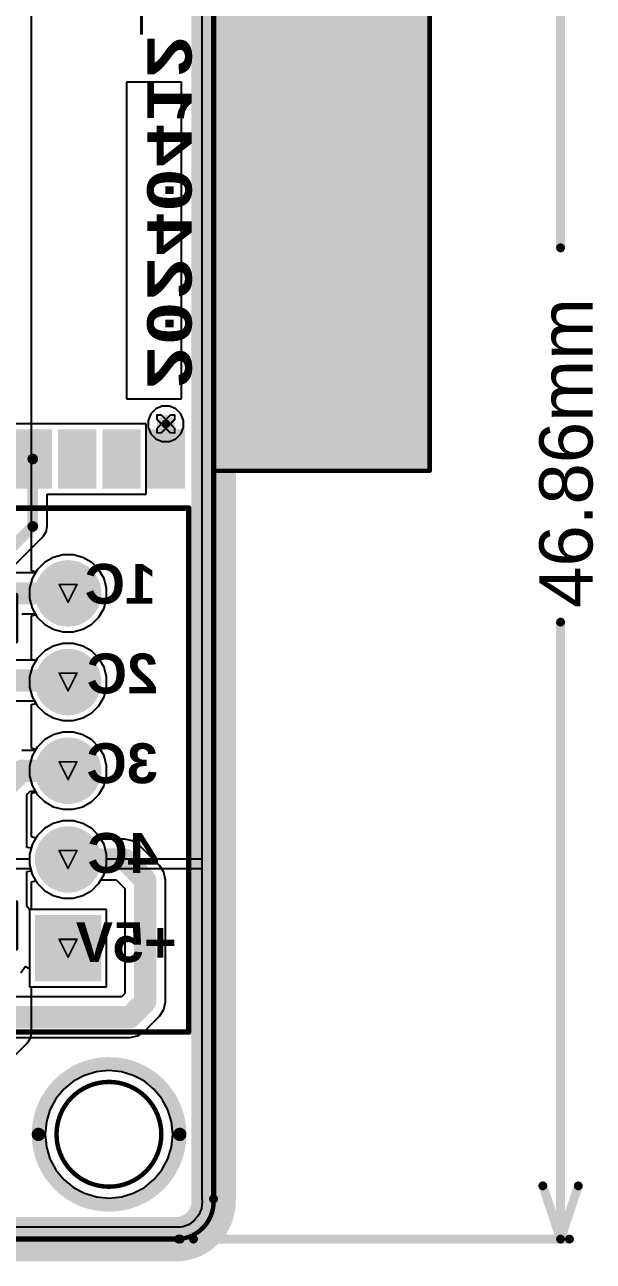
# Model space of a CAD drawing. Header units: inches. Extents: x -13 to 366, y -4 to 120.
# Drawn here: x 26.95 to 43.23, y -3.64 to 31.77 of the extents above; entities that cross this region are included whole.
import ezdxf

# ---------------------------------------------------------------- set-up
doc = ezdxf.new("R2010")
doc.units = ezdxf.units.IN
for name, color, linetype in [('Board_outline', 56, 'Continuous'), ('Bottom Layer', 5, 'Continuous'), ('Bottom Overlay', 54, 'Continuous'), ('Bottom Solder', 6, 'Continuous'), ('Dimensions', 6, 'Continuous'), ('Drill Drawing', 1, 'Continuous'), ('GND', 16, 'Continuous'), ('Keep-Out Layer', 6, 'Continuous'), ('Multi-Layer', 9, 'Continuous'), ('Pad Holes', 156, 'Continuous'), ('POWER', 76, 'Continuous'), ('Top Layer', 1, 'Continuous'), ('Top Overlay', 2, 'Continuous'), ('Top Paste', 8, 'Continuous'), ('Top Solder', 216, 'Continuous'), ('Via Holes', 16, 'Continuous')]:
    doc.layers.add(name, color=color, linetype=linetype)
doc.styles.add('Arial', font='', dxfattribs={"height": 0.2})
doc.styles.add('Arial_Bold', font='', dxfattribs={"height": 0.2})
doc.styles.add('Courier New_Bold', font='', dxfattribs={"height": 0.2})
doc.styles.get('Arial').set_extended_font_data('Arial')
doc.styles.get('Arial_Bold').set_extended_font_data('Arial', bold=True)
doc.styles.get('Courier New_Bold').set_extended_font_data('Courier New', bold=True)

# ---------------------------------------------------------------- blocks, each defined once
blk = doc.blocks.new('41_SMD_M______12')
at = {"layer": 'Keep-Out Layer'}
blk.add_hatch(color=6, dxfattribs=at).paths.add_polyline_path([(-9.042, 10.286), (9.042, 10.286), (9.042, 16.382), (-9.042, 16.382)])
at = {"layer": 'Top Layer'}
for points in [[(8, 9.33), (9.5, 9.33), (9.5, 8.43), (8, 8.43)], [(8, 8.06), (9.5, 8.06), (9.5, 7.16), (8, 7.16)], [(8, 6.79), (9.5, 6.79), (9.5, 5.89), (8, 5.89)], [(8, 5.52), (9.5, 5.52), (9.5, 4.62), (8, 4.62)]]:
    blk.add_hatch(color=1, dxfattribs=at).paths.add_polyline_path(points)
at = {"layer": 'Top Overlay'}
for points in [[(-5.283, 15.368), (-2.743, 15.368), (-2.743, 15.901), (-5.283, 15.901)], [(-2.743, 13.361), (-2.743, 15.901), (-3.277, 15.901), (-3.277, 13.361)], [(-0.737, 13.361), (-0.737, 15.901), (-1.27, 15.901), (-1.27, 13.361)], [(-1.27, 15.368), (1.27, 15.368), (1.27, 15.901), (-1.27, 15.901)], [(0.737, 15.901), (0.737, 13.361), (1.27, 13.361), (1.27, 15.901)], [(3.277, 13.361), (3.277, 15.901), (2.743, 15.901), (2.743, 13.361)], [(2.743, 15.368), (5.283, 15.368), (5.283, 15.901), (2.743, 15.901)], [(5.283, 13.361), (5.283, 15.901), (4.75, 15.901), (4.75, 13.361)], [(7.29, 13.361), (7.29, 15.901), (6.756, 15.901), (6.756, 13.361)], [(-3.277, 13.361), (-0.737, 13.361), (-0.737, 13.894), (-3.277, 13.894)], [(0.737, 13.361), (3.277, 13.361), (3.277, 13.894), (0.737, 13.894)], [(4.75, 13.361), (7.29, 13.361), (7.29, 13.894), (4.75, 13.894)]]:
    blk.add_hatch(color=2, dxfattribs=at).paths.add_polyline_path(points)
at = {"layer": 'Top Paste'}
for points in [[(8, 9.33), (9.5, 9.33), (9.5, 8.43), (8, 8.43)], [(8, 8.06), (9.5, 8.06), (9.5, 7.16), (8, 7.16)], [(8, 6.79), (9.5, 6.79), (9.5, 5.89), (8, 5.89)], [(8, 5.52), (9.5, 5.52), (9.5, 4.62), (8, 4.62)]]:
    blk.add_hatch(color=8, dxfattribs=at).paths.add_polyline_path(points)
at = {"layer": 'Top Solder'}
for points in [[(7.898, 9.432), (9.602, 9.432), (9.602, 8.328), (7.898, 8.328)], [(7.898, 8.162), (9.602, 8.162), (9.602, 7.058), (7.898, 7.058)], [(7.898, 6.892), (9.602, 6.892), (9.602, 5.788), (7.898, 5.788)], [(7.898, 5.622), (9.602, 5.622), (9.602, 4.518), (7.898, 4.518)]]:
    blk.add_hatch(color=216, dxfattribs=at).paths.add_polyline_path(points)
at = {"layer": 'Top Overlay', "const_width": 0.127}
for points in [[(-9.096, 16.434), (9.091, 16.434)], [(9.091, 10.244), (9.091, 16.434)], [(-9.096, 10.244), (9.086, 10.244)]]:
    blk.add_lwpolyline(points, dxfattribs=at)
at = {"layer": 'Top Overlay', "const_width": 0.0635}
for points in [[(9.059, 16.434, 1), (9.123, 16.434, 1)], [(9.059, 16.434, 1), (9.123, 16.434, 1)], [(9.054, 10.244, 1), (9.118, 10.244, 1)], [(9.059, 10.244, 1), (9.123, 10.244, 1)]]:
    blk.add_lwpolyline(points, format="xyb", close=True, dxfattribs=at)
blk = doc.blocks.new('XH2_54_LI_5P_30')
at = {"layer": 'Bottom Layer'}
blk.add_hatch(color=5, dxfattribs=at).paths.add_polyline_path([(-5.93, -0.85), (-5.93, 0.85), (-4.23, 0.85), (-4.23, -0.85)])
h = blk.add_hatch(color=5, dxfattribs=at)
edge = h.paths.add_edge_path()
edge.add_arc((-2.54, 0), 0.85, 0, 360)
h = blk.add_hatch(color=5, dxfattribs=at)
edge = h.paths.add_edge_path()
edge.add_arc((0, 0), 0.85, 0, 360)
h = blk.add_hatch(color=5, dxfattribs=at)
edge = h.paths.add_edge_path()
edge.add_arc((2.54, 0), 0.85, 0, 360)
h = blk.add_hatch(color=5, dxfattribs=at)
edge = h.paths.add_edge_path()
edge.add_arc((5.08, 0), 0.85, 0, 360)
at = {"layer": 'Bottom Solder'}
blk.add_hatch(color=6, dxfattribs=at).paths.add_polyline_path([(-6.032, -0.952), (-6.032, 0.952), (-4.128, 0.952), (-4.128, -0.952)])
h = blk.add_hatch(color=6, dxfattribs=at)
edge = h.paths.add_edge_path()
edge.add_arc((-2.54, 0), 0.952, 0, 360)
h = blk.add_hatch(color=6, dxfattribs=at)
edge = h.paths.add_edge_path()
edge.add_arc((0, 0), 0.952, 0, 360)
h = blk.add_hatch(color=6, dxfattribs=at)
edge = h.paths.add_edge_path()
edge.add_arc((2.54, 0), 0.952, 0, 360)
h = blk.add_hatch(color=6, dxfattribs=at)
edge = h.paths.add_edge_path()
edge.add_arc((5.08, 0), 0.952, 0, 360)
at = {"layer": 'GND'}
blk.add_hatch(color=16, dxfattribs=at).paths.add_polyline_path([(-5.93, -0.85), (-5.93, 0.85), (-4.23, 0.85), (-4.23, -0.85)])
h = blk.add_hatch(color=16, dxfattribs=at)
edge = h.paths.add_edge_path()
edge.add_arc((-2.54, 0), 0.85, 0, 360)
h = blk.add_hatch(color=16, dxfattribs=at)
edge = h.paths.add_edge_path()
edge.add_arc((0, 0), 0.85, 0, 360)
h = blk.add_hatch(color=16, dxfattribs=at)
edge = h.paths.add_edge_path()
edge.add_arc((2.54, 0), 0.85, 0, 360)
h = blk.add_hatch(color=16, dxfattribs=at)
edge = h.paths.add_edge_path()
edge.add_arc((5.08, 0), 0.85, 0, 360)
at = {"layer": 'Multi-Layer'}
blk.add_hatch(color=9, dxfattribs=at).paths.add_polyline_path([(-5.93, -0.85), (-5.93, 0.85), (-4.23, 0.85), (-4.23, -0.85)])
h = blk.add_hatch(color=9, dxfattribs=at)
edge = h.paths.add_edge_path()
edge.add_arc((-2.54, 0), 0.85, 0, 360)
h = blk.add_hatch(color=9, dxfattribs=at)
edge = h.paths.add_edge_path()
edge.add_arc((0, 0), 0.85, 0, 360)
h = blk.add_hatch(color=9, dxfattribs=at)
edge = h.paths.add_edge_path()
edge.add_arc((2.54, 0), 0.85, 0, 360)
h = blk.add_hatch(color=9, dxfattribs=at)
edge = h.paths.add_edge_path()
edge.add_arc((5.08, 0), 0.85, 0, 360)
at = {"layer": 'Pad Holes'}
h = blk.add_hatch(color=7, dxfattribs=at)
edge = h.paths.add_edge_path()
edge.add_arc((-5.08, 0), 0.45, 0, 360)
h = blk.add_hatch(color=7, dxfattribs=at)
edge = h.paths.add_edge_path()
edge.add_arc((-2.54, 0), 0.45, 0, 360)
h = blk.add_hatch(color=7, dxfattribs=at)
edge = h.paths.add_edge_path()
edge.add_arc((0, 0), 0.45, 0, 360)
h = blk.add_hatch(color=7, dxfattribs=at)
edge = h.paths.add_edge_path()
edge.add_arc((2.54, 0), 0.45, 0, 360)
h = blk.add_hatch(color=7, dxfattribs=at)
edge = h.paths.add_edge_path()
edge.add_arc((5.08, 0), 0.45, 0, 360)
at = {"layer": 'POWER'}
blk.add_hatch(color=76, dxfattribs=at).paths.add_polyline_path([(-5.93, -0.85), (-5.93, 0.85), (-4.23, 0.85), (-4.23, -0.85)])
h = blk.add_hatch(color=76, dxfattribs=at)
edge = h.paths.add_edge_path()
edge.add_arc((-2.54, 0), 0.85, 0, 360)
h = blk.add_hatch(color=76, dxfattribs=at)
edge = h.paths.add_edge_path()
edge.add_arc((0, 0), 0.85, 0, 360)
h = blk.add_hatch(color=76, dxfattribs=at)
edge = h.paths.add_edge_path()
edge.add_arc((2.54, 0), 0.85, 0, 360)
h = blk.add_hatch(color=76, dxfattribs=at)
edge = h.paths.add_edge_path()
edge.add_arc((5.08, 0), 0.85, 0, 360)
at = {"layer": 'Top Layer'}
blk.add_hatch(color=1, dxfattribs=at).paths.add_polyline_path([(-5.93, -0.85), (-5.93, 0.85), (-4.23, 0.85), (-4.23, -0.85)])
h = blk.add_hatch(color=1, dxfattribs=at)
edge = h.paths.add_edge_path()
edge.add_arc((-2.54, 0), 0.85, 0, 360)
h = blk.add_hatch(color=1, dxfattribs=at)
edge = h.paths.add_edge_path()
edge.add_arc((0, 0), 0.85, 0, 360)
h = blk.add_hatch(color=1, dxfattribs=at)
edge = h.paths.add_edge_path()
edge.add_arc((2.54, 0), 0.85, 0, 360)
h = blk.add_hatch(color=1, dxfattribs=at)
edge = h.paths.add_edge_path()
edge.add_arc((5.08, 0), 0.85, 0, 360)
at = {"layer": 'Top Solder'}
blk.add_hatch(color=216, dxfattribs=at).paths.add_polyline_path([(-6.032, -0.952), (-6.032, 0.952), (-4.128, 0.952), (-4.128, -0.952)])
h = blk.add_hatch(color=216, dxfattribs=at)
edge = h.paths.add_edge_path()
edge.add_arc((-2.54, 0), 0.952, 0, 360)
h = blk.add_hatch(color=216, dxfattribs=at)
edge = h.paths.add_edge_path()
edge.add_arc((0, 0), 0.952, 0, 360)
h = blk.add_hatch(color=216, dxfattribs=at)
edge = h.paths.add_edge_path()
edge.add_arc((2.54, 0), 0.952, 0, 360)
h = blk.add_hatch(color=216, dxfattribs=at)
edge = h.paths.add_edge_path()
edge.add_arc((5.08, 0), 0.952, 0, 360)
at = {"layer": 'Top Overlay', "const_width": 0.156}
for points in [[(-7.48, 2.464), (-7.48, -3.454)], [(-7.48, 2.464), (-5.08, 2.464)], [(-5.08, 2.464), (-5.08, 1.5)], [(-3.78, 2.464), (3.72, 2.464)], [(-3.78, 2.438), (-3.78, 1.5)], [(3.72, 2.464), (3.72, 1.5)], [(5.02, 2.489), (5.02, 1.5)], [(5.02, 2.489), (7.52, 2.489)], [(7.52, 2.489), (7.52, -3.454)], [(-5.08, 1.5), (-3.78, 1.5)], [(3.72, 1.5), (5.02, 1.5)], [(-7.48, -3.454), (7.52, -3.454)]]:
    blk.add_lwpolyline(points, dxfattribs=at)
at = {"layer": 'Top Overlay', "const_width": 0.0782}
for points in [[(-7.519, 2.464, 1), (-7.441, 2.464, 1)], [(-7.519, 2.464, 1), (-7.441, 2.464, 1)], [(-5.119, 2.464, 1), (-5.041, 2.464, 1)], [(-5.119, 2.464, 1), (-5.041, 2.464, 1)], [(-3.819, 2.464, 1), (-3.741, 2.464, 1)], [(-3.819, 2.438, 1), (-3.741, 2.438, 1)], [(3.681, 2.464, 1), (3.759, 2.464, 1)], [(3.681, 2.464, 1), (3.759, 2.464, 1)], [(4.981, 2.489, 1), (5.059, 2.489, 1)], [(4.981, 2.489, 1), (5.059, 2.489, 1)], [(7.481, 2.489, 1), (7.559, 2.489, 1)], [(7.481, 2.489, 1), (7.559, 2.489, 1)], [(-5.119, 1.5, 1), (-5.041, 1.5, 1)], [(-5.119, 1.5, 1), (-5.041, 1.5, 1)], [(-3.819, 1.5, 1), (-3.741, 1.5, 1)], [(-3.819, 1.5, 1), (-3.741, 1.5, 1)], [(3.681, 1.5, 1), (3.759, 1.5, 1)], [(3.681, 1.5, 1), (3.759, 1.5, 1)], [(4.981, 1.5, 1), (5.059, 1.5, 1)], [(4.981, 1.5, 1), (5.059, 1.5, 1)], [(-7.519, -3.454, 1), (-7.441, -3.454, 1)], [(-7.519, -3.454, 1), (-7.441, -3.454, 1)], [(7.481, -3.454, 1), (7.559, -3.454, 1)], [(7.481, -3.454, 1), (7.559, -3.454, 1)]]:
    blk.add_lwpolyline(points, format="xyb", close=True, dxfattribs=at)

msp = doc.modelspace()

# ---------------------------------------------------------------- hatches: boundary and pattern name
at = {"layer": 'Bottom Layer'}
h = msp.add_hatch(color=5, dxfattribs=at)
edge = h.paths.add_edge_path()
edge.add_arc((30.988, 20.341), 0.254, 0, 360)
at = {"layer": 'GND'}
h = msp.add_hatch(color=16, dxfattribs=at)
edge = h.paths.add_edge_path()
edge.add_arc((30.988, 20.341), 0.254, 0, 360)
at = {"layer": 'POWER'}
h = msp.add_hatch(color=76, dxfattribs=at)
edge = h.paths.add_edge_path()
edge.add_arc((30.988, 20.341), 0.254, 0, 360)
at = {"layer": 'Top Layer'}
h = msp.add_hatch(color=1, dxfattribs=at)
edge = h.paths.add_edge_path()
edge.add_arc((30.988, 20.341), 0.254, 0, 360)
at = {"layer": 'Via Holes'}
h = msp.add_hatch(color=7, dxfattribs=at)
edge = h.paths.add_edge_path()
edge.add_arc((30.988, 20.341), 0.127, 0, 360)

# ---------------------------------------------------------------- linework, layer by layer
at = {"layer": 'Board_outline', "const_width": 0.254}
for points in [[(32.356, -1.85), (32.356, 42.813)], [(-2.258, -3), (31.399, -3)]]:
    msp.add_lwpolyline(points, dxfattribs=at)
msp.add_lwpolyline([(32.353, -1.85, -0.414214), (31.355, -3)], format="xyb", dxfattribs=at)
at = {"layer": 'Board_outline', "const_width": 0.127}
for points in [[(32.289, -1.85, 1), (32.416, -1.85, 1)], [(32.292, -1.85, 1), (32.419, -1.85, 1)], [(31.291, -3, 1), (31.418, -3, 1)], [(31.336, -3, 1), (31.463, -3, 1)]]:
    msp.add_lwpolyline(points, format="xyb", close=True, dxfattribs=at)
at = {"layer": 'Bottom Layer'}
for p, q in [((32.019, 42.813), (32.019, -1.85)), ((27.14, 16.133), (27.14, 33.246)), ((31.434, 30.127), (29.865, 30.127)), ((29.865, 30.127), (29.865, 21.055)), ((31.434, 21.055), (31.434, 30.127)), ((29.865, 21.055), (31.434, 21.055)), ((27.511, 16.372), (27.306, 16.167)), ((27.763, 16.518), (27.511, 16.372)), ((28.044, 16.593), (27.763, 16.518)), ((28.335, 16.593), (28.044, 16.593)), ((28.615, 16.518), (28.335, 16.593)), ((28.867, 16.372), (28.615, 16.518)), ((29.073, 16.167), (28.867, 16.372)), ((27.267, 16.099), (27.14, 16.133)), ((27.306, 16.167), (27.267, 16.099)), ((29.218, 15.915), (29.073, 16.167)), ((29.293, 15.634), (29.218, 15.915)), ((29.293, 15.344), (29.293, 15.634)), ((29.218, 15.063), (29.293, 15.344)), ((27.14, 14.845), (27.267, 14.879)), ((27.267, 14.879), (27.306, 14.811)), ((29.073, 14.811), (29.218, 15.063)), ((27.14, 13.593), (27.14, 14.845)), ((27.306, 14.811), (27.511, 14.605)), ((27.511, 14.605), (27.763, 14.46)), ((28.615, 14.46), (28.867, 14.605)), ((28.867, 14.605), (29.073, 14.811)), ((27.763, 14.46), (28.044, 14.385)), ((28.044, 14.385), (28.335, 14.385)), ((28.335, 14.385), (28.615, 14.46)), ((27.511, 13.832), (27.306, 13.627)), ((27.763, 13.978), (27.511, 13.832)), ((28.044, 14.053), (27.763, 13.978)), ((28.335, 14.053), (28.044, 14.053)), ((28.615, 13.978), (28.335, 14.053)), ((28.867, 13.832), (28.615, 13.978)), ((29.073, 13.627), (28.867, 13.832)), ((27.267, 13.559), (27.14, 13.593)), ((27.306, 13.627), (27.267, 13.559)), ((29.218, 13.375), (29.073, 13.627)), ((29.293, 13.094), (29.218, 13.375)), ((29.218, 12.523), (29.293, 12.804)), ((29.293, 12.804), (29.293, 13.094)), ((29.073, 12.271), (29.218, 12.523)), ((27.14, 12.305), (27.267, 12.339)), ((27.14, 11.053), (27.14, 12.305)), ((27.267, 12.339), (27.306, 12.271)), ((27.306, 12.271), (27.511, 12.065)), ((27.511, 12.065), (27.763, 11.92)), ((28.615, 11.92), (28.867, 12.065)), ((28.867, 12.065), (29.073, 12.271)), ((27.763, 11.92), (28.044, 11.845)), ((28.044, 11.845), (28.335, 11.845)), ((28.335, 11.845), (28.615, 11.92)), ((27.763, 11.438), (27.511, 11.292)), ((28.044, 11.513), (27.763, 11.438)), ((28.335, 11.513), (28.044, 11.513)), ((28.615, 11.438), (28.335, 11.513)), ((28.867, 11.292), (28.615, 11.438)), ((27.267, 11.019), (27.14, 11.053)), ((27.306, 11.087), (27.267, 11.019)), ((27.511, 11.292), (27.306, 11.087)), ((29.073, 11.087), (28.867, 11.292)), ((29.218, 10.835), (29.073, 11.087)), ((29.293, 10.554), (29.218, 10.835)), ((29.293, 10.264), (29.293, 10.554)), ((29.073, 9.731), (29.218, 9.983)), ((29.218, 9.983), (29.293, 10.264)), ((27.14, 9.765), (27.267, 9.799)), ((27.14, 8.513), (27.14, 9.765)), ((27.267, 9.799), (27.306, 9.731)), ((27.306, 9.731), (27.511, 9.525)), ((28.867, 9.525), (29.073, 9.731)), ((27.511, 9.525), (27.763, 9.38)), ((27.763, 9.38), (28.044, 9.305)), ((28.044, 9.305), (28.335, 9.305)), ((28.335, 9.305), (28.615, 9.38)), ((28.615, 9.38), (28.867, 9.525)), ((27.763, 8.898), (27.511, 8.752)), ((28.044, 8.973), (27.763, 8.898)), ((28.335, 8.973), (28.044, 8.973)), ((28.615, 8.898), (28.335, 8.973)), ((28.867, 8.752), (28.615, 8.898)), ((27.267, 8.479), (27.14, 8.513)), ((27.306, 8.547), (27.267, 8.479)), ((27.511, 8.752), (27.306, 8.547)), ((29.073, 8.547), (28.867, 8.752)), ((29.218, 8.295), (29.073, 8.547)), ((29.293, 8.014), (29.218, 8.295)), ((29.293, 7.724), (29.293, 8.014)), ((29.073, 7.191), (29.218, 7.443)), ((29.218, 7.443), (29.293, 7.724)), ((27.14, 7.225), (27.267, 7.259)), ((27.14, 6.433), (27.14, 7.225)), ((27.267, 7.259), (27.306, 7.191)), ((27.306, 7.191), (27.511, 6.985)), ((28.867, 6.985), (29.073, 7.191)), ((27.511, 6.985), (27.763, 6.84)), ((27.763, 6.84), (28.044, 6.765)), ((28.044, 6.765), (28.335, 6.765)), ((28.335, 6.765), (28.615, 6.84)), ((28.615, 6.84), (28.867, 6.985)), ((29.293, 6.433), (27.14, 6.433)), ((29.293, 4.225), (29.293, 6.433)), ((27.14, 2.897), (27.14, 4.225)), ((27.14, 4.225), (29.293, 4.225)), ((27.11, 2.748), (27.14, 2.897)), ((25.962, 1.558), (27.026, 2.622)), ((27.026, 2.622), (27.11, 2.748)), ((29.002, 1.791), (28.659, 1.687)), ((29.358, 1.826), (29.002, 1.791)), ((29.714, 1.791), (29.358, 1.826)), ((30.057, 1.687), (29.714, 1.791)), ((28.343, 1.518), (28.067, 1.291)), ((28.659, 1.687), (28.343, 1.518)), ((30.373, 1.518), (30.057, 1.687)), ((30.649, 1.291), (30.373, 1.518)), ((28.067, 1.291), (27.84, 1.014)), ((30.877, 1.014), (30.649, 1.291)), ((27.84, 1.014), (27.671, 0.699)), ((31.045, 0.699), (30.877, 1.014)), ((27.567, 0.356), (27.532, 0)), ((27.671, 0.699), (27.567, 0.356)), ((31.149, 0.356), (31.045, 0.699)), ((31.184, 0), (31.149, 0.356)), ((27.532, 0), (27.567, -0.357)), ((31.149, -0.357), (31.184, 0)), ((27.567, -0.357), (27.671, -0.699)), ((27.671, -0.699), (27.84, -1.015)), ((30.877, -1.015), (31.045, -0.699)), ((31.045, -0.699), (31.149, -0.357)), ((27.84, -1.015), (28.067, -1.292)), ((30.649, -1.292), (30.877, -1.015)), ((28.067, -1.292), (28.343, -1.519)), ((30.373, -1.519), (30.649, -1.292)), ((28.343, -1.519), (28.659, -1.688)), ((28.659, -1.688), (29.002, -1.791)), ((29.714, -1.791), (30.057, -1.688)), ((30.057, -1.688), (30.373, -1.519)), ((29.002, -1.791), (29.358, -1.827)), ((29.358, -1.827), (29.714, -1.791)), ((32.006, -2.121), (31.931, -2.303)), ((32.032, -1.926), (32.006, -2.121)), ((32.019, -1.85), (32.027, -1.888)), ((32.027, -1.888), (32.032, -1.926)), ((31.811, -2.459), (31.655, -2.578)), ((31.931, -2.303), (31.811, -2.459)), ((31.399, -2.662), (-2.258, -2.662)), ((31.405, -2.663), (31.399, -2.662)), ((31.474, -2.654), (31.405, -2.663)), ((31.655, -2.578), (31.474, -2.654))]:
    msp.add_line(p, q, dxfattribs=at)
at = {"layer": 'Bottom Overlay', "const_width": 1.27}
for points in [[(32.358, -1.85), (32.358, 42.813)], [(-2.258, -3), (31.399, -3)], [(-2.258, -3), (31.399, -3)]]:
    msp.add_lwpolyline(points, dxfattribs=at)
at = {"layer": 'Bottom Overlay'}
for points, const_width in [([(31.386, -0.003, 1), (27.338, -0.003, 1)], 0.381), ([(27.243, -0.003, 1), (27.434, -0.003, 1)], 0.191), ([(31.291, -0.003, 1), (31.481, -0.003, 1)], 0.191), ([(32.035, -1.85, 1), (32.67, -1.85, 1)], 0.635), ([(32.035, -1.85, 1), (32.67, -1.85, 1)], 0.635), ([(32.041, -1.85, 1), (32.676, -1.85, 1)], 0.635), ([(31.037, -3, 1), (31.672, -3, 1)], 0.635), ([(31.037, -3, 1), (31.672, -3, 1)], 0.635), ([(31.082, -3, 1), (31.717, -3, 1)], 0.635), ([(31.082, -3, 1), (31.717, -3, 1)], 0.635)]:
    msp.add_lwpolyline(points, format="xyb", close=True, dxfattribs=dict(at, const_width=const_width))
at = {"layer": 'Bottom Overlay', "const_width": 1.27}
msp.add_lwpolyline([(32.353, -1.85, -0.414214), (31.355, -3)], format="xyb", dxfattribs=at)
msp.add_lwpolyline([(32.353, -1.85, -0.414214), (31.355, -3)], format="xyb", dxfattribs=at)
at = {"layer": 'Dimensions', "const_width": 0.254}
for points in [[(42.291, 25.381), (42.291, 43.86)], [(42.291, -3), (42.291, 14.666)], [(41.783, -1.476), (42.291, -3)], [(42.291, -3), (42.799, -1.476)], [(31.78, -3), (42.545, -3)]]:
    msp.add_lwpolyline(points, dxfattribs=at)
at = {"layer": 'Dimensions', "const_width": 0.127}
for points in [[(42.227, 25.381, 1), (42.354, 25.381, 1)], [(42.227, 14.666, 1), (42.354, 14.666, 1)], [(41.719, -1.476, 1), (41.846, -1.476, 1)], [(42.736, -1.476, 1), (42.862, -1.476, 1)], [(31.717, -3, 1), (31.844, -3, 1)], [(42.227, -3, 1), (42.354, -3, 1)], [(42.227, -3, 1), (42.354, -3, 1)], [(42.227, -3, 1), (42.354, -3, 1)], [(42.481, -3, 1), (42.608, -3, 1)]]:
    msp.add_lwpolyline(points, format="xyb", close=True, dxfattribs=at)
at = {"layer": 'Drill Drawing', "const_width": 0.0508}
for points in [[(30.734, 20.468), (30.734, 20.595)], [(30.734, 20.595), (30.861, 20.595)], [(30.861, 20.595), (30.988, 20.468)], [(30.988, 20.468), (31.115, 20.595)], [(31.115, 20.595), (31.242, 20.595)], [(31.242, 20.468), (31.242, 20.595)], [(30.734, 20.468), (30.861, 20.341)], [(30.734, 20.214), (30.861, 20.341)], [(30.734, 20.087), (30.734, 20.214)], [(30.861, 20.087), (30.988, 20.214)], [(30.988, 20.214), (31.115, 20.087)], [(31.115, 20.341), (31.242, 20.468)], [(31.115, 20.341), (31.242, 20.214)], [(31.242, 20.087), (31.242, 20.214)], [(30.734, 20.087), (30.861, 20.087)], [(31.115, 20.087), (31.242, 20.087)], [(27.935, 15.743), (28.443, 15.743)], [(27.935, 15.743), (28.189, 15.235)], [(28.189, 15.235), (28.443, 15.743)], [(27.935, 13.203), (28.443, 13.203)], [(27.935, 13.203), (28.189, 12.695)], [(28.189, 12.695), (28.443, 13.203)], [(27.935, 10.663), (28.443, 10.663)], [(27.935, 10.663), (28.189, 10.155)], [(28.189, 10.155), (28.443, 10.663)], [(27.935, 8.123), (28.443, 8.123)], [(27.935, 8.123), (28.189, 7.615)], [(28.189, 7.615), (28.443, 8.123)], [(27.935, 5.583), (28.443, 5.583)], [(27.935, 5.583), (28.189, 5.075)], [(28.189, 5.075), (28.443, 5.583)]]:
    msp.add_lwpolyline(points, dxfattribs=at)
at = {"layer": 'Drill Drawing', "const_width": 0.0254}
for points in [[(30.721, 20.595, 1), (30.747, 20.595, 1)], [(30.721, 20.595, 1), (30.747, 20.595, 1)], [(30.848, 20.595, 1), (30.874, 20.595, 1)], [(30.848, 20.595, 1), (30.874, 20.595, 1)], [(31.102, 20.595, 1), (31.128, 20.595, 1)], [(31.102, 20.595, 1), (31.128, 20.595, 1)], [(31.229, 20.595, 1), (31.255, 20.595, 1)], [(31.229, 20.595, 1), (31.255, 20.595, 1)], [(30.721, 20.468, 1), (30.747, 20.468, 1)], [(30.721, 20.468, 1), (30.747, 20.468, 1)], [(30.721, 20.214, 1), (30.747, 20.214, 1)], [(30.721, 20.214, 1), (30.747, 20.214, 1)], [(30.848, 20.341, 1), (30.874, 20.341, 1)], [(30.848, 20.341, 1), (30.874, 20.341, 1)], [(30.975, 20.468, 1), (31.001, 20.468, 1)], [(30.975, 20.468, 1), (31.001, 20.468, 1)], [(30.975, 20.214, 1), (31.001, 20.214, 1)], [(30.975, 20.214, 1), (31.001, 20.214, 1)], [(31.102, 20.341, 1), (31.128, 20.341, 1)], [(31.102, 20.341, 1), (31.128, 20.341, 1)], [(31.229, 20.468, 1), (31.255, 20.468, 1)], [(31.229, 20.468, 1), (31.255, 20.468, 1)], [(31.229, 20.214, 1), (31.255, 20.214, 1)], [(31.229, 20.214, 1), (31.255, 20.214, 1)], [(30.721, 20.087, 1), (30.747, 20.087, 1)], [(30.721, 20.087, 1), (30.747, 20.087, 1)], [(30.848, 20.087, 1), (30.874, 20.087, 1)], [(30.848, 20.087, 1), (30.874, 20.087, 1)], [(31.102, 20.087, 1), (31.128, 20.087, 1)], [(31.102, 20.087, 1), (31.128, 20.087, 1)], [(31.229, 20.087, 1), (31.255, 20.087, 1)], [(31.229, 20.087, 1), (31.255, 20.087, 1)], [(27.923, 15.743, 1), (27.948, 15.743, 1)], [(27.923, 15.743, 1), (27.948, 15.743, 1)], [(28.431, 15.743, 1), (28.456, 15.743, 1)], [(28.431, 15.743, 1), (28.456, 15.743, 1)], [(28.177, 15.235, 1), (28.202, 15.235, 1)], [(28.177, 15.235, 1), (28.202, 15.235, 1)], [(27.923, 13.203, 1), (27.948, 13.203, 1)], [(27.923, 13.203, 1), (27.948, 13.203, 1)], [(28.431, 13.203, 1), (28.456, 13.203, 1)], [(28.431, 13.203, 1), (28.456, 13.203, 1)], [(28.177, 12.695, 1), (28.202, 12.695, 1)], [(28.177, 12.695, 1), (28.202, 12.695, 1)], [(27.923, 10.663, 1), (27.948, 10.663, 1)], [(27.923, 10.663, 1), (27.948, 10.663, 1)], [(28.431, 10.663, 1), (28.456, 10.663, 1)], [(28.431, 10.663, 1), (28.456, 10.663, 1)], [(28.177, 10.155, 1), (28.202, 10.155, 1)], [(28.177, 10.155, 1), (28.202, 10.155, 1)], [(27.923, 8.123, 1), (27.948, 8.123, 1)], [(27.923, 8.123, 1), (27.948, 8.123, 1)], [(28.431, 8.123, 1), (28.456, 8.123, 1)], [(28.431, 8.123, 1), (28.456, 8.123, 1)], [(28.177, 7.615, 1), (28.202, 7.615, 1)], [(28.177, 7.615, 1), (28.202, 7.615, 1)], [(27.923, 5.583, 1), (27.948, 5.583, 1)], [(27.923, 5.583, 1), (27.948, 5.583, 1)], [(28.431, 5.583, 1), (28.456, 5.583, 1)], [(28.431, 5.583, 1), (28.456, 5.583, 1)], [(28.177, 5.075, 1), (28.202, 5.075, 1)], [(28.177, 5.075, 1), (28.202, 5.075, 1)]]:
    msp.add_lwpolyline(points, format="xyb", close=True, dxfattribs=at)
at = {"layer": 'GND'}
for p, q in [((32.019, 42.813), (32.019, -1.85)), ((27.511, 16.372), (27.306, 16.167)), ((27.763, 16.518), (27.511, 16.372)), ((28.044, 16.593), (27.763, 16.518)), ((28.335, 16.593), (28.044, 16.593)), ((28.615, 16.518), (28.335, 16.593)), ((28.867, 16.372), (28.615, 16.518)), ((29.073, 16.167), (28.867, 16.372)), ((27.306, 16.167), (27.16, 15.915)), ((29.218, 15.915), (29.073, 16.167)), ((27.16, 15.915), (27.085, 15.634)), ((27.085, 15.634), (27.085, 15.344)), ((29.293, 15.634), (29.218, 15.915)), ((29.293, 15.344), (29.293, 15.634)), ((27.085, 15.344), (27.16, 15.063)), ((29.218, 15.063), (29.293, 15.344)), ((27.16, 15.063), (27.306, 14.811)), ((29.073, 14.811), (29.218, 15.063)), ((27.306, 14.811), (27.511, 14.605)), ((27.511, 14.605), (27.763, 14.46)), ((28.615, 14.46), (28.867, 14.605)), ((28.867, 14.605), (29.073, 14.811)), ((27.763, 14.46), (28.044, 14.385)), ((28.044, 14.385), (28.335, 14.385)), ((28.335, 14.385), (28.615, 14.46)), ((27.511, 13.832), (27.306, 13.627)), ((27.763, 13.978), (27.511, 13.832)), ((28.044, 14.053), (27.763, 13.978)), ((28.335, 14.053), (28.044, 14.053)), ((28.615, 13.978), (28.335, 14.053)), ((28.867, 13.832), (28.615, 13.978)), ((29.073, 13.627), (28.867, 13.832)), ((27.306, 13.627), (27.16, 13.375)), ((29.218, 13.375), (29.073, 13.627)), ((27.16, 13.375), (27.085, 13.094)), ((29.293, 13.094), (29.218, 13.375)), ((27.085, 13.094), (27.085, 12.804)), ((27.085, 12.804), (27.16, 12.523)), ((29.218, 12.523), (29.293, 12.804)), ((29.293, 12.804), (29.293, 13.094)), ((27.16, 12.523), (27.306, 12.271)), ((29.073, 12.271), (29.218, 12.523)), ((27.306, 12.271), (27.511, 12.065)), ((27.511, 12.065), (27.763, 11.92)), ((28.615, 11.92), (28.867, 12.065)), ((28.867, 12.065), (29.073, 12.271)), ((27.763, 11.92), (28.044, 11.845)), ((28.044, 11.845), (28.335, 11.845)), ((28.335, 11.845), (28.615, 11.92)), ((27.763, 11.438), (27.511, 11.292)), ((28.044, 11.513), (27.763, 11.438)), ((28.335, 11.513), (28.044, 11.513)), ((28.615, 11.438), (28.335, 11.513)), ((28.867, 11.292), (28.615, 11.438)), ((27.306, 11.087), (27.16, 10.835)), ((27.511, 11.292), (27.306, 11.087)), ((29.073, 11.087), (28.867, 11.292)), ((29.218, 10.835), (29.073, 11.087)), ((27.16, 10.835), (27.085, 10.554)), ((29.293, 10.554), (29.218, 10.835)), ((27.085, 10.554), (27.085, 10.264)), ((29.293, 10.264), (29.293, 10.554)), ((27.085, 10.264), (27.16, 9.983)), ((27.16, 9.983), (27.306, 9.731)), ((29.073, 9.731), (29.218, 9.983)), ((29.218, 9.983), (29.293, 10.264)), ((27.306, 9.731), (27.511, 9.525)), ((28.867, 9.525), (29.073, 9.731)), ((27.511, 9.525), (27.763, 9.38)), ((27.763, 9.38), (28.044, 9.305)), ((28.044, 9.305), (28.335, 9.305)), ((28.335, 9.305), (28.615, 9.38)), ((28.615, 9.38), (28.867, 9.525)), ((27.763, 8.898), (27.511, 8.752)), ((28.044, 8.973), (27.763, 8.898)), ((28.335, 8.973), (28.044, 8.973)), ((28.615, 8.898), (28.335, 8.973)), ((28.867, 8.752), (28.615, 8.898)), ((27.306, 8.547), (27.16, 8.295)), ((27.511, 8.752), (27.306, 8.547)), ((29.073, 8.547), (28.867, 8.752)), ((29.218, 8.295), (29.073, 8.547)), ((27.16, 8.295), (27.085, 8.014)), ((29.293, 8.014), (29.218, 8.295)), ((27.085, 8.014), (27.085, 7.724)), ((29.293, 7.724), (29.293, 8.014)), ((27.085, 7.724), (27.16, 7.443)), ((27.16, 7.443), (27.306, 7.191)), ((29.073, 7.191), (29.218, 7.443)), ((29.218, 7.443), (29.293, 7.724)), ((27.306, 7.191), (27.511, 6.985)), ((28.867, 6.985), (29.073, 7.191)), ((27.511, 6.985), (27.763, 6.84)), ((27.763, 6.84), (28.044, 6.765)), ((28.044, 6.765), (28.335, 6.765)), ((28.335, 6.765), (28.615, 6.84)), ((28.615, 6.84), (28.867, 6.985)), ((29.293, 6.433), (27.085, 6.433)), ((27.085, 6.433), (27.085, 4.225)), ((29.293, 4.225), (29.293, 6.433)), ((27.085, 4.225), (29.293, 4.225)), ((29.002, 1.791), (28.659, 1.687)), ((29.358, 1.826), (29.002, 1.791)), ((29.714, 1.791), (29.358, 1.826)), ((30.057, 1.687), (29.714, 1.791)), ((28.343, 1.518), (28.067, 1.291)), ((28.659, 1.687), (28.343, 1.518)), ((30.373, 1.518), (30.057, 1.687)), ((30.649, 1.291), (30.373, 1.518)), ((28.067, 1.291), (27.84, 1.014)), ((30.877, 1.014), (30.649, 1.291)), ((27.84, 1.014), (27.671, 0.699)), ((31.045, 0.699), (30.877, 1.014)), ((27.567, 0.356), (27.532, 0)), ((27.671, 0.699), (27.567, 0.356)), ((31.149, 0.356), (31.045, 0.699)), ((31.184, 0), (31.149, 0.356)), ((27.532, 0), (27.567, -0.357)), ((31.149, -0.357), (31.184, 0)), ((27.567, -0.357), (27.671, -0.699)), ((27.671, -0.699), (27.84, -1.015)), ((30.877, -1.015), (31.045, -0.699)), ((31.045, -0.699), (31.149, -0.357)), ((27.84, -1.015), (28.067, -1.292)), ((30.649, -1.292), (30.877, -1.015)), ((28.067, -1.292), (28.343, -1.519)), ((30.373, -1.519), (30.649, -1.292)), ((28.343, -1.519), (28.659, -1.688)), ((28.659, -1.688), (29.002, -1.791)), ((29.714, -1.791), (30.057, -1.688)), ((30.057, -1.688), (30.373, -1.519)), ((29.002, -1.791), (29.358, -1.827)), ((29.358, -1.827), (29.714, -1.791)), ((32.006, -2.121), (31.931, -2.303)), ((32.032, -1.926), (32.006, -2.121)), ((32.019, -1.85), (32.027, -1.888)), ((32.027, -1.888), (32.032, -1.926)), ((31.811, -2.459), (31.655, -2.578)), ((31.931, -2.303), (31.811, -2.459)), ((31.399, -2.662), (-2.258, -2.662)), ((31.405, -2.663), (31.399, -2.662)), ((31.474, -2.654), (31.405, -2.663)), ((31.655, -2.578), (31.474, -2.654))]:
    msp.add_line(p, q, dxfattribs=at)
at = {"layer": 'Keep-Out Layer', "const_width": 0.156}
for points in [[(32.358, -1.85), (32.358, 42.813)], [(32.358, -1.85), (32.358, 42.813)], [(-2.258, -3), (31.399, -3)], [(-2.258, -3), (31.399, -3)]]:
    msp.add_lwpolyline(points, dxfattribs=at)
at = {"layer": 'Keep-Out Layer'}
for points, const_width in [([(30.858, 0, 1), (27.858, 0, 1)], 0.127), ([(30.858, 0, 1), (27.858, 0, 1)], 0.127), ([(27.826, 0, 1), (27.89, 0, 1)], 0.0635), ([(27.826, 0, 1), (27.89, 0, 1)], 0.0635), ([(30.826, 0, 1), (30.89, 0, 1)], 0.0635), ([(30.826, 0, 1), (30.89, 0, 1)], 0.0635), ([(32.319, -1.85, 1), (32.397, -1.85, 1)], 0.0782), ([(32.319, -1.85, 1), (32.397, -1.85, 1)], 0.0782), ([(32.321, -1.85, 1), (32.385, -1.85, 1)], 0.0635), ([(32.321, -1.85, 1), (32.385, -1.85, 1)], 0.0635), ([(31.323, -3, 1), (31.387, -3, 1)], 0.0635), ([(31.323, -3, 1), (31.387, -3, 1)], 0.0635), ([(31.36, -3, 1), (31.438, -3, 1)], 0.0782), ([(31.36, -3, 1), (31.438, -3, 1)], 0.0782)]:
    msp.add_lwpolyline(points, format="xyb", close=True, dxfattribs=dict(at, const_width=const_width))
at = {"layer": 'Keep-Out Layer', "const_width": 0.127}
msp.add_lwpolyline([(32.353, -1.85, -0.414214), (31.355, -3)], format="xyb", dxfattribs=at)
msp.add_lwpolyline([(32.353, -1.85, -0.414214), (31.355, -3)], format="xyb", dxfattribs=at)
at = {"layer": 'Multi-Layer'}
for p, q in [((28.657, 1.329), (28.93, 1.442)), ((28.93, 1.442), (29.22, 1.499)), ((29.22, 1.499), (29.367, 1.499)), ((29.367, 1.499), (29.515, 1.499)), ((29.515, 1.499), (29.805, 1.442)), ((29.805, 1.442), (30.078, 1.329)), ((28.202, 0.955), (28.411, 1.164)), ((28.411, 1.164), (28.657, 1.329)), ((30.078, 1.329), (30.324, 1.164)), ((30.324, 1.164), (30.533, 0.955)), ((27.925, 0.437), (28.038, 0.71)), ((28.038, 0.71), (28.202, 0.955)), ((30.533, 0.955), (30.697, 0.71)), ((30.697, 0.71), (30.81, 0.437)), ((27.867, 0.147), (27.925, 0.437)), ((30.81, 0.437), (30.867, 0.147)), ((27.867, -0.001), (27.867, 0.147)), ((30.867, 0.147), (30.867, -0.001)), ((27.867, -0.149), (27.867, -0.001)), ((27.925, -0.438), (27.867, -0.149)), ((30.867, -0.149), (30.81, -0.438)), ((30.867, -0.001), (30.867, -0.149)), ((28.038, -0.711), (27.925, -0.438)), ((30.81, -0.438), (30.697, -0.711)), ((28.202, -0.957), (28.038, -0.711)), ((28.411, -1.166), (28.202, -0.957)), ((30.533, -0.957), (30.324, -1.166)), ((30.697, -0.711), (30.533, -0.957)), ((28.657, -1.33), (28.411, -1.166)), ((28.93, -1.443), (28.657, -1.33)), ((30.078, -1.33), (29.805, -1.443)), ((30.324, -1.166), (30.078, -1.33)), ((29.22, -1.501), (28.93, -1.443)), ((29.367, -1.501), (29.22, -1.501)), ((29.367, -1.501), (29.367, -1.501)), ((29.515, -1.501), (29.367, -1.501)), ((29.805, -1.443), (29.515, -1.501))]:
    msp.add_line(p, q, dxfattribs=at)
at = {"layer": 'POWER'}
for p, q in [((32.019, 42.813), (32.019, 7.874)), ((30.557, 20.629), (30.48, 20.442)), ((30.7, 20.772), (30.557, 20.629)), ((30.887, 20.849), (30.7, 20.772)), ((31.089, 20.849), (30.887, 20.849)), ((31.276, 20.772), (31.089, 20.849)), ((31.419, 20.629), (31.276, 20.772)), ((31.496, 20.442), (31.419, 20.629)), ((30.48, 20.442), (30.48, 20.24)), ((30.48, 20.24), (30.557, 20.053)), ((31.419, 20.053), (31.496, 20.24)), ((31.496, 20.24), (31.496, 20.442)), ((30.557, 20.053), (30.7, 19.91)), ((30.7, 19.91), (30.887, 19.833)), ((30.887, 19.833), (31.089, 19.833)), ((31.089, 19.833), (31.276, 19.91)), ((31.276, 19.91), (31.419, 20.053)), ((27.511, 16.372), (27.306, 16.167)), ((27.763, 16.518), (27.511, 16.372)), ((28.044, 16.593), (27.763, 16.518)), ((28.335, 16.593), (28.044, 16.593)), ((28.615, 16.518), (28.335, 16.593)), ((28.867, 16.372), (28.615, 16.518)), ((29.073, 16.167), (28.867, 16.372)), ((27.306, 16.167), (27.16, 15.915)), ((29.218, 15.915), (29.073, 16.167)), ((27.16, 15.915), (27.085, 15.634)), ((27.085, 15.634), (27.085, 15.344)), ((29.293, 15.634), (29.218, 15.915)), ((29.293, 15.344), (29.293, 15.634)), ((27.085, 15.344), (27.16, 15.063)), ((29.218, 15.063), (29.293, 15.344)), ((27.16, 15.063), (27.306, 14.811)), ((29.073, 14.811), (29.218, 15.063)), ((27.306, 14.811), (27.511, 14.605)), ((27.511, 14.605), (27.763, 14.46)), ((28.615, 14.46), (28.867, 14.605)), ((28.867, 14.605), (29.073, 14.811)), ((27.763, 14.46), (28.044, 14.385)), ((28.044, 14.385), (28.335, 14.385)), ((28.335, 14.385), (28.615, 14.46)), ((27.511, 13.832), (27.306, 13.627)), ((27.763, 13.978), (27.511, 13.832)), ((28.044, 14.053), (27.763, 13.978)), ((28.335, 14.053), (28.044, 14.053)), ((28.615, 13.978), (28.335, 14.053)), ((28.867, 13.832), (28.615, 13.978)), ((29.073, 13.627), (28.867, 13.832)), ((27.306, 13.627), (27.16, 13.375)), ((29.218, 13.375), (29.073, 13.627)), ((27.16, 13.375), (27.085, 13.094)), ((29.293, 13.094), (29.218, 13.375)), ((27.085, 13.094), (27.085, 12.804)), ((27.085, 12.804), (27.16, 12.523)), ((29.218, 12.523), (29.293, 12.804)), ((29.293, 12.804), (29.293, 13.094)), ((27.16, 12.523), (27.306, 12.271)), ((29.073, 12.271), (29.218, 12.523)), ((27.306, 12.271), (27.511, 12.065)), ((27.511, 12.065), (27.763, 11.92)), ((28.615, 11.92), (28.867, 12.065)), ((28.867, 12.065), (29.073, 12.271)), ((27.763, 11.92), (28.044, 11.845)), ((28.044, 11.845), (28.335, 11.845)), ((28.335, 11.845), (28.615, 11.92)), ((27.763, 11.438), (27.511, 11.292)), ((28.044, 11.513), (27.763, 11.438)), ((28.335, 11.513), (28.044, 11.513)), ((28.615, 11.438), (28.335, 11.513)), ((28.867, 11.292), (28.615, 11.438)), ((27.306, 11.087), (27.16, 10.835)), ((27.511, 11.292), (27.306, 11.087)), ((29.073, 11.087), (28.867, 11.292)), ((29.218, 10.835), (29.073, 11.087)), ((27.16, 10.835), (27.085, 10.554)), ((29.293, 10.554), (29.218, 10.835)), ((27.085, 10.554), (27.085, 10.264)), ((29.293, 10.264), (29.293, 10.554)), ((27.085, 10.264), (27.16, 9.983)), ((27.16, 9.983), (27.306, 9.731)), ((29.073, 9.731), (29.218, 9.983)), ((29.218, 9.983), (29.293, 10.264)), ((27.306, 9.731), (27.511, 9.525)), ((28.867, 9.525), (29.073, 9.731)), ((27.511, 9.525), (27.763, 9.38)), ((27.763, 9.38), (28.044, 9.305)), ((28.044, 9.305), (28.335, 9.305)), ((28.335, 9.305), (28.615, 9.38)), ((28.615, 9.38), (28.867, 9.525)), ((27.763, 8.898), (27.511, 8.752)), ((28.044, 8.973), (27.763, 8.898)), ((28.335, 8.973), (28.044, 8.973)), ((28.615, 8.898), (28.335, 8.973)), ((28.867, 8.752), (28.615, 8.898)), ((27.306, 8.547), (27.16, 8.295)), ((27.511, 8.752), (27.306, 8.547)), ((29.073, 8.547), (28.867, 8.752)), ((29.218, 8.295), (29.073, 8.547)), ((27.16, 8.295), (27.085, 8.014)), ((29.293, 8.014), (29.218, 8.295)), ((27.085, 7.874), (20.09, 7.874)), ((27.085, 8.014), (27.085, 7.874)), ((29.293, 7.874), (29.293, 8.014)), ((32.019, 7.874), (29.293, 7.874)), ((20.09, 7.615), (27.114, 7.615)), ((27.114, 7.615), (27.16, 7.443)), ((27.16, 7.443), (27.306, 7.191)), ((29.073, 7.191), (29.218, 7.443)), ((29.218, 7.443), (29.264, 7.615)), ((29.264, 7.615), (32.019, 7.615)), ((32.019, 7.615), (32.019, -1.85)), ((27.306, 7.191), (27.511, 6.985)), ((28.867, 6.985), (29.073, 7.191)), ((27.511, 6.985), (27.763, 6.84)), ((27.763, 6.84), (28.044, 6.765)), ((28.044, 6.765), (28.335, 6.765)), ((28.335, 6.765), (28.615, 6.84)), ((28.615, 6.84), (28.867, 6.985)), ((29.002, 1.791), (28.659, 1.687)), ((29.358, 1.826), (29.002, 1.791)), ((29.714, 1.791), (29.358, 1.826)), ((30.057, 1.687), (29.714, 1.791)), ((28.343, 1.518), (28.067, 1.291)), ((28.659, 1.687), (28.343, 1.518)), ((30.373, 1.518), (30.057, 1.687)), ((30.649, 1.291), (30.373, 1.518)), ((28.067, 1.291), (27.84, 1.014)), ((30.877, 1.014), (30.649, 1.291)), ((27.84, 1.014), (27.671, 0.699)), ((31.045, 0.699), (30.877, 1.014)), ((27.567, 0.356), (27.532, 0)), ((27.671, 0.699), (27.567, 0.356)), ((31.149, 0.356), (31.045, 0.699)), ((31.184, 0), (31.149, 0.356)), ((27.532, 0), (27.567, -0.357)), ((31.149, -0.357), (31.184, 0)), ((27.567, -0.357), (27.671, -0.699)), ((27.671, -0.699), (27.84, -1.015)), ((30.877, -1.015), (31.045, -0.699)), ((31.045, -0.699), (31.149, -0.357)), ((27.84, -1.015), (28.067, -1.292)), ((30.649, -1.292), (30.877, -1.015)), ((28.067, -1.292), (28.343, -1.519)), ((30.373, -1.519), (30.649, -1.292)), ((28.343, -1.519), (28.659, -1.688)), ((28.659, -1.688), (29.002, -1.791)), ((29.714, -1.791), (30.057, -1.688)), ((30.057, -1.688), (30.373, -1.519)), ((29.002, -1.791), (29.358, -1.827)), ((29.358, -1.827), (29.714, -1.791)), ((32.006, -2.121), (31.931, -2.303)), ((32.032, -1.926), (32.006, -2.121)), ((32.019, -1.85), (32.027, -1.888)), ((32.027, -1.888), (32.032, -1.926)), ((31.811, -2.459), (31.655, -2.578)), ((31.931, -2.303), (31.811, -2.459)), ((31.399, -2.662), (15.638, -2.662)), ((31.405, -2.663), (31.399, -2.662)), ((31.474, -2.654), (31.405, -2.663)), ((31.655, -2.578), (31.474, -2.654))]:
    msp.add_line(p, q, dxfattribs=at)
at = {"layer": 'Top Layer'}
for p, q in [((32.019, 42.813), (32.019, -1.85)), ((30.422, 20.341), (14.337, 20.341)), ((30.422, 18.333), (30.422, 20.341)), ((27.592, 17.406), (27.592, 18.333)), ((27.592, 18.333), (30.422, 18.333)), ((27.561, 17.248), (27.592, 17.406)), ((26.543, 16.186), (27.471, 17.113)), ((27.471, 17.113), (27.561, 17.248)), ((27.511, 16.372), (27.306, 16.167)), ((27.763, 16.518), (27.511, 16.372)), ((28.044, 16.593), (27.763, 16.518)), ((28.335, 16.593), (28.044, 16.593)), ((28.615, 16.518), (28.335, 16.593)), ((28.867, 16.372), (28.615, 16.518)), ((29.073, 16.167), (28.867, 16.372)), ((27.251, 16.072), (26.62, 16.072)), ((27.306, 16.167), (27.251, 16.072)), ((29.218, 15.915), (29.073, 16.167)), ((29.293, 15.634), (29.218, 15.915)), ((29.293, 15.344), (29.293, 15.634)), ((29.218, 15.063), (29.293, 15.344)), ((26.861, 14.906), (27.251, 14.906)), ((27.251, 14.906), (27.306, 14.811)), ((29.073, 14.811), (29.218, 15.063)), ((27.306, 14.811), (27.511, 14.605)), ((27.511, 14.605), (27.763, 14.46)), ((28.615, 14.46), (28.867, 14.605)), ((28.867, 14.605), (29.073, 14.811)), ((27.763, 14.46), (28.044, 14.385)), ((28.044, 14.385), (28.335, 14.385)), ((28.335, 14.385), (28.615, 14.46)), ((27.511, 13.832), (27.306, 13.627)), ((27.763, 13.978), (27.511, 13.832)), ((28.044, 14.053), (27.763, 13.978)), ((28.335, 14.053), (28.044, 14.053)), ((28.615, 13.978), (28.335, 14.053)), ((28.867, 13.832), (28.615, 13.978)), ((29.073, 13.627), (28.867, 13.832)), ((27.278, 13.578), (26.232, 13.578)), ((27.306, 13.627), (27.278, 13.578)), ((29.218, 13.375), (29.073, 13.627)), ((29.293, 13.094), (29.218, 13.375)), ((29.218, 12.523), (29.293, 12.804)), ((29.293, 12.804), (29.293, 13.094)), ((26.473, 12.413), (27.224, 12.413)), ((27.224, 12.413), (27.306, 12.271)), ((29.073, 12.271), (29.218, 12.523)), ((27.306, 12.271), (27.511, 12.065)), ((27.511, 12.065), (27.763, 11.92)), ((28.615, 11.92), (28.867, 12.065)), ((28.867, 12.065), (29.073, 12.271)), ((27.763, 11.92), (28.044, 11.845)), ((28.044, 11.845), (28.335, 11.845)), ((28.335, 11.845), (28.615, 11.92)), ((27.763, 11.438), (27.511, 11.292)), ((28.044, 11.513), (27.763, 11.438)), ((28.335, 11.513), (28.044, 11.513)), ((28.615, 11.438), (28.335, 11.513)), ((28.867, 11.292), (28.615, 11.438)), ((27.251, 10.992), (26.862, 10.992)), ((27.306, 11.087), (27.251, 10.992)), ((27.511, 11.292), (27.306, 11.087)), ((29.073, 11.087), (28.867, 11.292)), ((29.218, 10.835), (29.073, 11.087)), ((29.293, 10.554), (29.218, 10.835)), ((29.293, 10.264), (29.293, 10.554)), ((29.073, 9.731), (29.218, 9.983)), ((29.218, 9.983), (29.293, 10.264)), ((27.007, 9.73), (27.104, 9.826)), ((27.007, 8.214), (27.007, 9.73)), ((27.104, 9.826), (27.251, 9.826)), ((27.251, 9.826), (27.306, 9.731)), ((27.306, 9.731), (27.511, 9.525)), ((28.867, 9.525), (29.073, 9.731)), ((27.511, 9.525), (27.763, 9.38)), ((27.763, 9.38), (28.044, 9.305)), ((28.044, 9.305), (28.335, 9.305)), ((28.335, 9.305), (28.615, 9.38)), ((28.615, 9.38), (28.867, 9.525)), ((27.763, 8.898), (27.511, 8.752)), ((28.044, 8.973), (27.763, 8.898)), ((28.335, 8.973), (28.044, 8.973)), ((28.615, 8.898), (28.335, 8.973)), ((28.867, 8.752), (28.615, 8.898)), ((27.306, 8.547), (27.16, 8.295)), ((27.511, 8.752), (27.306, 8.547)), ((29.073, 8.547), (28.867, 8.752)), ((29.128, 8.452), (29.073, 8.547)), ((27.134, 8.197), (27.007, 8.214)), ((27.16, 8.295), (27.134, 8.197)), ((29.808, 8.452), (29.128, 8.452)), ((30.031, 8.407), (29.808, 8.452)), ((30.22, 8.281), (30.031, 8.407)), ((30.808, 7.694), (30.22, 8.281)), ((27.007, 7.524), (27.134, 7.54)), ((27.007, 6.528), (27.007, 7.524)), ((27.134, 7.54), (27.16, 7.443)), ((27.16, 7.443), (27.306, 7.191)), ((30.934, 7.504), (30.808, 7.694)), ((30.978, 7.281), (30.934, 7.504)), ((27.306, 7.191), (27.511, 6.985)), ((28.867, 6.985), (29.073, 7.191)), ((29.073, 7.191), (29.128, 7.286)), ((29.128, 7.286), (29.567, 7.286)), ((29.567, 7.286), (29.813, 7.04)), ((30.978, 3.792), (30.978, 7.281)), ((27.511, 6.985), (27.763, 6.84)), ((27.763, 6.84), (28.044, 6.765)), ((28.044, 6.765), (28.335, 6.765)), ((28.335, 6.765), (28.615, 6.84)), ((28.615, 6.84), (28.867, 6.985)), ((29.813, 7.04), (29.813, 4.033)), ((27.085, 6.433), (27.007, 6.528)), ((27.134, 6.433), (27.085, 6.433)), ((29.293, 6.433), (27.134, 6.433)), ((29.293, 4.225), (29.293, 6.433)), ((26.837, 4.624), (26.958, 4.806)), ((26.958, 4.806), (26.968, 4.808)), ((26.968, 4.808), (27.085, 4.749)), ((27.085, 4.749), (27.085, 4.225)), ((29.716, 3.936), (26.137, 3.936)), ((27.085, 4.225), (29.293, 4.225)), ((29.813, 4.033), (29.716, 3.936)), ((30.808, 3.38), (30.934, 3.569)), ((30.934, 3.569), (30.978, 3.792)), ((30.369, 2.941), (30.808, 3.38)), ((30.18, 2.815), (30.369, 2.941)), ((23.603, 2.771), (29.957, 2.771)), ((29.957, 2.771), (30.18, 2.815)), ((29.002, 1.791), (28.659, 1.687)), ((29.358, 1.826), (29.002, 1.791)), ((29.714, 1.791), (29.358, 1.826)), ((30.057, 1.687), (29.714, 1.791)), ((28.343, 1.518), (28.067, 1.291)), ((28.659, 1.687), (28.343, 1.518)), ((30.373, 1.518), (30.057, 1.687)), ((30.649, 1.291), (30.373, 1.518)), ((28.067, 1.291), (27.84, 1.014)), ((30.877, 1.014), (30.649, 1.291)), ((27.84, 1.014), (27.671, 0.699)), ((31.045, 0.699), (30.877, 1.014)), ((27.567, 0.356), (27.532, 0)), ((27.671, 0.699), (27.567, 0.356)), ((31.149, 0.356), (31.045, 0.699)), ((31.184, 0), (31.149, 0.356)), ((27.532, 0), (27.567, -0.357)), ((31.149, -0.357), (31.184, 0)), ((27.567, -0.357), (27.671, -0.699)), ((27.671, -0.699), (27.84, -1.015)), ((30.877, -1.015), (31.045, -0.699)), ((31.045, -0.699), (31.149, -0.357)), ((27.84, -1.015), (28.067, -1.292)), ((30.649, -1.292), (30.877, -1.015)), ((28.067, -1.292), (28.343, -1.519)), ((30.373, -1.519), (30.649, -1.292)), ((28.343, -1.519), (28.659, -1.688)), ((28.659, -1.688), (29.002, -1.791)), ((29.714, -1.791), (30.057, -1.688)), ((30.057, -1.688), (30.373, -1.519)), ((29.002, -1.791), (29.358, -1.827)), ((29.358, -1.827), (29.714, -1.791)), ((32.006, -2.121), (31.931, -2.303)), ((32.032, -1.926), (32.006, -2.121)), ((32.019, -1.85), (32.027, -1.888)), ((32.027, -1.888), (32.032, -1.926)), ((31.811, -2.459), (31.655, -2.578)), ((31.931, -2.303), (31.811, -2.459)), ((31.399, -2.662), (-2.258, -2.662)), ((31.405, -2.663), (31.399, -2.662)), ((31.474, -2.654), (31.405, -2.663)), ((31.655, -2.578), (31.474, -2.654))]:
    msp.add_line(p, q, dxfattribs=at)
for points, const_width in [([(30.988, 19.337), (30.988, 20.341)], 0.508), ([(27.178, 17.406), (27.178, 19.337)], 0.305), ([(24.487, 14.715), (27.178, 17.406)], 0.305), ([(26.62, 15.489), (28.189, 15.489)], 0.635), ([(26.232, 12.995), (28.143, 12.995)], 0.635), ([(28.143, 12.995), (28.189, 12.949)], 0.635), ([(26.425, 9.971), (26.862, 10.409)], 0.635), ([(26.862, 10.409), (28.189, 10.409)], 0.635), ([(28.189, 7.869), (29.808, 7.869)], 0.635), ([(29.808, 7.869), (30.396, 7.281)], 0.635), ([(30.396, 3.792), (30.396, 7.281)], 0.635), ([(29.957, 3.354), (30.396, 3.792)], 0.635), ([(23.603, 3.354), (29.957, 3.354)], 0.635)]:
    msp.add_lwpolyline(points, dxfattribs=dict(at, const_width=const_width))
for points, const_width in [([(30.861, 20.341, 1), (31.115, 20.341, 1)], 0.254), ([(27.102, 19.337, 1), (27.254, 19.337, 1)], 0.152), ([(30.861, 19.337, 1), (31.115, 19.337, 1)], 0.254), ([(27.102, 17.406, 1), (27.254, 17.406, 1)], 0.152), ([(27.102, 17.406, 1), (27.254, 17.406, 1)], 0.152), ([(28.03, 15.489, 1), (28.348, 15.489, 1)], 0.318), ([(27.984, 12.995, 1), (28.301, 12.995, 1)], 0.318), ([(27.984, 12.995, 1), (28.301, 12.995, 1)], 0.318), ([(28.03, 12.949, 1), (28.348, 12.949, 1)], 0.318), ([(26.703, 10.409, 1), (27.021, 10.409, 1)], 0.318), ([(26.703, 10.409, 1), (27.021, 10.409, 1)], 0.318), ([(28.03, 10.409, 1), (28.348, 10.409, 1)], 0.318), ([(28.03, 7.869, 1), (28.348, 7.869, 1)], 0.318), ([(29.65, 7.869, 1), (29.967, 7.869, 1)], 0.318), ([(29.65, 7.869, 1), (29.967, 7.869, 1)], 0.318), ([(30.237, 7.281, 1), (30.555, 7.281, 1)], 0.318), ([(30.237, 7.281, 1), (30.555, 7.281, 1)], 0.318), ([(30.237, 3.792, 1), (30.555, 3.792, 1)], 0.318), ([(30.237, 3.792, 1), (30.555, 3.792, 1)], 0.318), ([(29.799, 3.354, 1), (30.116, 3.354, 1)], 0.318), ([(29.799, 3.354, 1), (30.116, 3.354, 1)], 0.318)]:
    msp.add_lwpolyline(points, format="xyb", close=True, dxfattribs=dict(at, const_width=const_width))
at = {"layer": 'Top Overlay', "const_width": 1.27}
for points in [[(32.356, -1.85), (32.356, 42.813)], [(-2.258, -3), (31.399, -3)]]:
    msp.add_lwpolyline(points, dxfattribs=at)
at = {"layer": 'Top Overlay'}
for points, const_width in [([(31.388, -0.003, 1), (27.341, -0.003, 1)], 0.381), ([(27.246, -0.003, 1), (27.436, -0.003, 1)], 0.191), ([(31.293, -0.003, 1), (31.484, -0.003, 1)], 0.191), ([(32.035, -1.85, 1), (32.67, -1.85, 1)], 0.635), ([(32.038, -1.85, 1), (32.673, -1.85, 1)], 0.635), ([(31.037, -3, 1), (31.672, -3, 1)], 0.635), ([(31.082, -3, 1), (31.717, -3, 1)], 0.635)]:
    msp.add_lwpolyline(points, format="xyb", close=True, dxfattribs=dict(at, const_width=const_width))
at = {"layer": 'Top Overlay', "const_width": 1.27}
msp.add_lwpolyline([(32.353, -1.85, -0.414214), (31.355, -3)], format="xyb", dxfattribs=at)

# ---------------------------------------------------------------- block references
for name, p, rotation in [('41_SMD_M______12', (22.108, 28.087), 270), ('XH2_54_LI_5P_30', (28.189, 10.409), 90)]:
    msp.add_blockref(name, p, dxfattribs=dict(rotation=rotation))

# ---------------------------------------------------------------- texts
at = {"layer": 'Bottom Layer', "style": 'Courier New_Bold', "text_generation_flag": 2}
msp.add_text('20240412_V1.2', height=1.27, rotation=270, dxfattribs=at).set_placement((30.455, 21.309))
at = {"layer": 'Bottom Overlay', "style": 'Arial_Bold', "text_generation_flag": 2}
for s, p in [('1C', (30.706, 15.19)), ('2C', (30.764, 12.622)), ('3C', (30.757, 10.053)), ('4C', (30.784, 7.484)), ('+5V', (31.295, 4.929))]:
    msp.add_text(s, height=1.143, rotation=360, dxfattribs=at).set_placement(p)
at = {"layer": 'Dimensions', "style": 'Arial'}
msp.add_text('46.86mm', height=1.524, rotation=90, dxfattribs=at).set_placement((43.205, 15.072))

doc.saveas('drawing.dxf')
